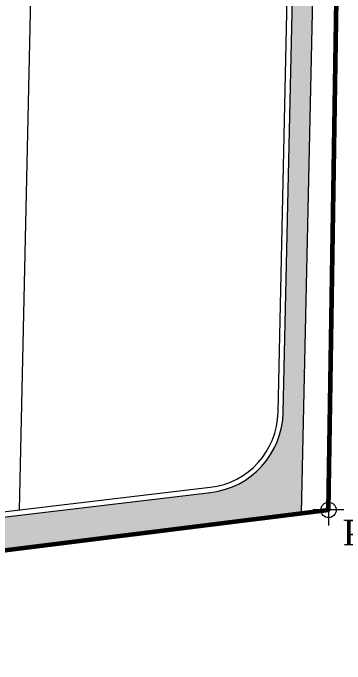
# Model space of a CAD drawing. Header units: metres. Extents: x 2 to 659295185, y -28 to 1124222152.
# Drawn here: x 658250.33 to 658256.8, y 1124108.25 to 1124120.93 of the extents above; entities that cross this region are included whole.
import ezdxf

# ---------------------------------------------------------------- set-up
doc = ezdxf.new("R2010")
doc.units = ezdxf.units.M
doc.header["$MEASUREMENT"] = 0
doc.layers.add('area verde', color=76, linetype='CONTINUOUS', lineweight=13)
doc.layers.add('DPIC_Brocal', color=7, linetype='CONTINUOUS', lineweight=13)
doc.layers.add('DPIC_Poligonal', color=7, linetype='CONTINUOUS', lineweight=60, true_color=0xc3472d)
doc.layers.add('DPIC_Poligonal General', color=7, linetype='CONTINUOUS', lineweight=50, true_color=0x008fc5)
doc.styles.add('ESTILO2', font='times.ttf')
pattern_1 = [(44.126207972, (2.38171, -3.75059), (-0.022792935697, 0.152534708451), [0, -0.1216, 0, -0.136, 0, -0.13]), (14.126207972, (2.38171, -3.75059), (0.114584241676, 0.240600928426), [0, -0.0656, 0, -0.1096, 0, -0.042]), (334.126207972, (2.28397, -3.76194), (0.247414932823, 0.02919734577), [0, -0.04, 0, -0.144, 0, -0.188]), (324.126207972, (2.28397, -3.76194), (0.230781569816, 0.097495543576), [0, -0.02, 0, -0.0944, 0, -0.108])]

# ---------------------------------------------------------------- blocks, each defined once
blk = doc.blocks.new('*U1457')
at = {"layer": 'DPIC_Poligonal General', "linetype": 'Continuous', "lineweight": 9}
for p, q in [((0.224, 0.74), (0.224, 0.14)), ((0.524, 0.44), (-0.076, 0.44))]:
    blk.add_line(p, q, dxfattribs=at)
blk.add_circle((0.224, 0.44), 0.15, dxfattribs=at)
at = {"layer": 'DPIC_Poligonal General', "color": 18, "lineweight": 9, "insert": (0.5, 0), "char_height": 0.5, "attachment_point": 4, "style": 'ESTILO2'}
blk.add_mtext('P2', dxfattribs=at)

msp = doc.modelspace()

# ---------------------------------------------------------------- hatches: boundary and pattern name
at = {"layer": 'area verde', "lineweight": 0}
h = msp.add_hatch(dxfattribs=at)
h.set_pattern_fill('AR-SAND', color=256, scale=0.08, angle=6.62621, style=0)
h.set_pattern_definition(pattern_1)
h.paths.add_polyline_path([(658256.5094, 1124136.2494), (658256.1093, 1124136.2494), (658255.6656, 1124116.2494), (658256.0657, 1124116.2494)])
h = msp.add_hatch(dxfattribs=at)
h.set_pattern_fill('AR-SAND', color=256, scale=0.08, angle=6.62621, style=0)
h.set_pattern_definition(pattern_1)
h.paths.add_polyline_path([(658256.0657, 1124116.2494), (658255.6656, 1124116.2494), (658255.5967, 1124113.1439, -0.3738341), (658254.1848, 1124111.5905), (658249.7746, 1124111.0694), (658249.7626, 1124110.5127, -0.3725014), (658249.8596, 1124110.425), (658255.9533, 1124111.1835)])

# ---------------------------------------------------------------- linework, layer by layer
at = {"layer": 'DPIC_Brocal', "lineweight": 5}
for p, q in [((658250.4534, 1124111.2503), (658251.5665, 1124161.4158)), ((658255.9533, 1124111.1835), (658256.5589, 1124138.4776)), ((658255.4967, 1124113.1462), (658256.0501, 1124138.0871)), ((658255.5967, 1124113.1439), (658256.1501, 1124138.0849)), ((658249.7746, 1124111.0694), (658254.1848, 1124111.5905)), ((658249.7768, 1124111.1703), (658254.1731, 1124111.6898))]:
    msp.add_line(p, q, dxfattribs=at)
for radius in [1.5, 1.6]:
    msp.add_arc((658253.9971, 1124113.1794), radius, 276.73907, 358.7289, dxfattribs=at)
at = {"layer": 'DPIC_Poligonal'}
msp.add_lwpolyline([(658232.3817, 1124108.2494), (658256.4817, 1124111.2494), (658257.3817, 1124168.7994), (658247.8617, 1124167.0994), (658231.8617, 1124162.1294), (658227.8717, 1124162.1994), (658232.3817, 1124108.2494)], dxfattribs=at)
at = {"layer": 'DPIC_Poligonal General', "color": 0}
msp.add_lwpolyline([(658248.0713, 1124167.7181), (658248.0713, 1124167.7181), (658257.3817, 1124168.7994), (658256.4817, 1124111.2493), (658232.3817, 1124108.2494), (658227.8717, 1124162.1994)], dxfattribs=at)

# ---------------------------------------------------------------- block references
at = {"layer": 'DPIC_Poligonal General', "lineweight": 9}
msp.add_blockref('*U1457', (658256.2577, 1124110.8092), dxfattribs=at)

doc.saveas('drawing.dxf')
